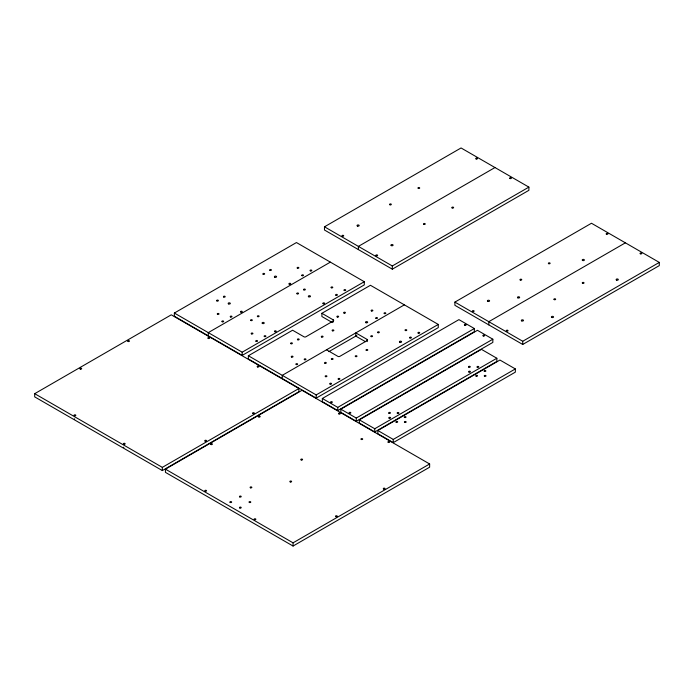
<?xml version="1.0" encoding="UTF-8"?>
<svg xmlns="http://www.w3.org/2000/svg" width="694" height="694" viewBox="0 0 694 694"><rect width="100%" height="100%" fill="white"/><g stroke="black" fill="none" stroke-linecap="round" stroke-linejoin="round"><path stroke-width="1.04" d="M34.7 393.68L171.279 314.824L298.914 388.519L298.914 391.72L162.335 470.575L34.7 396.881L34.7 393.68L162.335 467.366L298.914 388.519M174.359 313.046L296.451 242.553L364.281 281.712L364.281 284.922L242.189 355.406L174.359 316.247L174.359 313.046L242.189 352.205L364.281 281.712M324.48 226.808L461.059 147.961L528.889 187.12L528.889 190.321L392.31 269.177L324.48 230.018L324.48 226.808L392.31 265.967L528.889 187.12M330.361 262.132L208.278 332.626L208.278 335.827M494.969 167.54L358.39 246.387L358.39 249.597M321.886 313.306L370.44 285.277L438.27 324.436L438.27 327.637L316.186 398.13L248.357 358.963L248.357 355.762L292.599 330.223L304.007 336.807A1.31 0.755 0 0 0 305.854 336.807L333.293 320.966A1.31 0.755 0 0 0 333.293 319.899L321.886 313.306L321.886 316.516L332.417 322.597M404.359 304.857L282.267 375.341L282.267 378.542M328.869 351.641L356.829 335.497M165.424 469.144L302.003 390.297L429.638 463.982L429.638 467.192L293.059 546.039L165.424 472.354L165.424 469.144L293.059 542.838L429.638 463.982M454.891 302.107L591.47 223.251L659.3 262.41L659.3 265.611L522.721 344.467L454.891 305.308L454.891 302.107L522.721 341.266L659.3 262.41M248.357 355.762L316.186 394.921L438.27 324.436M322.346 398.486L458.925 319.63L474.34 328.531L474.34 331.732L337.761 410.588L322.346 401.687L322.346 398.486L337.761 407.378L474.34 328.531M625.389 242.831L488.81 321.686L488.81 324.887M340.849 409.165L477.429 330.309L492.844 339.21L492.844 342.411L356.265 421.267L340.849 412.366L340.849 409.165L356.265 418.066L492.844 339.21M359.345 419.844L481.436 349.351L496.852 358.251L496.852 361.461L374.76 431.946L359.345 423.045L359.345 419.844L374.76 428.745L496.852 358.251M377.84 430.523L499.932 360.039L515.347 368.93L515.347 372.14L393.255 442.625L377.84 433.724L377.84 430.523L393.255 439.423L515.347 368.93M367.204 341.613L367.204 339.479L355.796 332.886L355.796 336.096L365.452 341.665M326.51 349.802L337.917 356.386A1.31 0.755 0 0 0 339.765 356.386L367.204 340.546A1.31 0.755 0 0 0 367.204 339.479M522.721 341.266L522.721 344.467M393.255 439.423L393.255 442.625M392.31 265.967L392.31 269.177M374.76 428.745L374.76 431.946M356.265 418.066L356.265 421.267M337.761 407.378L337.761 410.588M333.293 319.899L333.293 322.033M316.186 394.921L316.186 398.13M293.059 542.838L293.059 546.039M242.189 352.205L242.189 355.406M162.335 467.366L162.335 470.575M123.827 447.422A0.876 0.503 0 0 1 123.506 447.24M74.709 418.994A0.876 0.503 0 0 1 74.319 418.864M330.058 384.068A0.876 0.503 0 0 0 331.515 383.843A0.876 0.503 0 0 0 330.448 383.218A0.876 0.503 0 0 0 330.058 384.068M325.616 376.668A0.876 0.503 0 0 0 326.917 376.235A0.876 0.503 0 0 0 325.616 375.792A0.876 0.503 0 0 0 325.616 376.668M338.377 379.262A0.876 0.503 0 0 0 339.843 379.037A0.876 0.503 0 0 0 338.767 378.412A0.876 0.503 0 0 0 338.377 379.262M409.911 337.961A0.876 0.503 0 0 0 411.369 337.735A0.876 0.503 0 0 0 410.301 337.119A0.876 0.503 0 0 0 409.911 337.961M405.461 330.57A0.876 0.503 0 0 0 406.771 330.127A0.876 0.503 0 0 0 405.461 329.693A0.876 0.503 0 0 0 405.461 330.57M418.23 333.155A0.876 0.503 0 0 0 419.688 332.929A0.876 0.503 0 0 0 418.621 332.313A0.876 0.503 0 0 0 418.23 333.155M366.285 350.331A0.876 0.503 0 0 0 367.742 350.106A0.876 0.503 0 0 0 366.675 349.49A0.876 0.503 0 0 0 366.285 350.331M355.493 356.56A0.876 0.503 0 0 0 356.95 356.334A0.876 0.503 0 0 0 355.883 355.718A0.876 0.503 0 0 0 355.493 356.56M331.775 359.405A0.876 0.503 0 0 0 333.085 358.963A0.876 0.503 0 0 0 331.775 358.529A0.876 0.503 0 0 0 331.775 359.405M324.992 363.318A0.876 0.503 0 0 0 326.301 362.884A0.876 0.503 0 0 0 324.992 362.45A0.876 0.503 0 0 0 324.992 363.318M371.238 336.616A0.876 0.503 0 0 0 372.548 336.182A0.876 0.503 0 0 0 371.238 335.749A0.876 0.503 0 0 0 371.238 336.616M378.022 332.704A0.876 0.503 0 0 0 379.332 332.27A0.876 0.503 0 0 0 378.022 331.827A0.876 0.503 0 0 0 378.022 332.704M399.961 342.333A1.093 0.633 0 0 0 401.592 341.786A1.093 0.633 0 0 0 399.961 341.248A1.093 0.633 0 0 0 399.961 342.333M335.913 295.245A0.876 0.503 0 0 0 337.371 295.019A0.876 0.503 0 0 0 336.304 294.403A0.876 0.503 0 0 0 335.913 295.245M331.29 287.767A0.876 0.503 0 0 0 332.747 287.542A0.876 0.503 0 0 0 331.68 286.926A0.876 0.503 0 0 0 331.29 287.767M344.241 290.439A0.876 0.503 0 0 0 345.699 290.213A0.876 0.503 0 0 0 344.632 289.598A0.876 0.503 0 0 0 344.241 290.439M264.388 336.538A0.876 0.503 0 0 0 265.845 336.312A0.876 0.503 0 0 0 264.778 335.696A0.876 0.503 0 0 0 264.388 336.538M251.436 333.866A0.876 0.503 0 0 0 252.894 333.641A0.876 0.503 0 0 0 251.827 333.025A0.876 0.503 0 0 0 251.436 333.866M256.06 341.344A0.876 0.503 0 0 0 257.526 341.118A0.876 0.503 0 0 0 256.45 340.502A0.876 0.503 0 0 0 256.06 341.344M303.851 289.901A0.876 0.503 0 0 0 305.308 289.676A0.876 0.503 0 0 0 304.241 289.06A0.876 0.503 0 0 0 303.851 289.901M297.067 293.822A0.876 0.503 0 0 0 298.524 293.597A0.876 0.503 0 0 0 297.457 292.981A0.876 0.503 0 0 0 297.067 293.822M257.604 316.603A0.876 0.503 0 0 0 259.062 316.377A0.876 0.503 0 0 0 257.995 315.761A0.876 0.503 0 0 0 257.604 316.603M250.82 320.515A0.876 0.503 0 0 0 252.278 320.29A0.876 0.503 0 0 0 251.211 319.674A0.876 0.503 0 0 0 250.82 320.515M308.63 296.754A1.093 0.633 0 0 0 310.452 296.477A1.093 0.633 0 0 0 309.116 295.705A1.093 0.633 0 0 0 308.63 296.754M262.384 323.456A1.093 0.633 0 0 0 264.206 323.17A1.093 0.633 0 0 0 262.87 322.406A1.093 0.633 0 0 0 262.384 323.456M323.118 303.694A0.876 0.503 0 0 0 324.575 303.469A0.876 0.503 0 0 0 323.508 302.853A0.876 0.503 0 0 0 323.118 303.694M274.711 331.645A0.876 0.503 0 0 0 276.177 331.42A0.876 0.503 0 0 0 275.11 330.804A0.876 0.503 0 0 0 274.711 331.645M452.115 207.94A0.876 0.503 0 0 0 453.581 207.714A0.876 0.503 0 0 0 452.514 207.098A0.876 0.503 0 0 0 452.115 207.94M423.756 224.318A0.876 0.503 0 0 0 425.214 224.093A0.876 0.503 0 0 0 424.147 223.477A0.876 0.503 0 0 0 423.756 224.318M391.225 245.589A1.093 0.633 0 0 0 393.056 245.303A1.093 0.633 0 0 0 391.72 244.54A1.093 0.633 0 0 0 391.225 245.589M376.122 255.739A0.876 0.503 0 0 0 377.579 255.513A0.876 0.503 0 0 0 376.512 254.889A0.876 0.503 0 0 0 376.122 255.739M509.925 178.488A0.876 0.503 0 0 0 511.383 178.254A0.876 0.503 0 0 0 510.316 177.638A0.876 0.503 0 0 0 509.925 178.488M548.616 263.659A0.876 0.503 0 0 0 550.082 263.434A0.876 0.503 0 0 0 549.006 262.818A0.876 0.503 0 0 0 548.616 263.659M520.257 280.029A0.876 0.503 0 0 0 521.715 279.803A0.876 0.503 0 0 0 520.647 279.188A0.876 0.503 0 0 0 520.257 280.029M487.726 301.3A1.093 0.633 0 0 0 489.556 301.023A1.093 0.633 0 0 0 488.22 300.25A1.093 0.633 0 0 0 487.726 301.3M517.785 297.83A1.093 0.633 0 0 0 519.615 297.553A1.093 0.633 0 0 0 518.279 296.78A1.093 0.633 0 0 0 517.785 297.83M582.535 260.45A1.093 0.633 0 0 0 584.357 260.172A1.093 0.633 0 0 0 583.021 259.4A1.093 0.633 0 0 0 582.535 260.45M472.623 311.45A0.876 0.503 0 0 0 474.08 311.224A0.876 0.503 0 0 0 473.013 310.608A0.876 0.503 0 0 0 472.623 311.45M606.426 234.199A0.876 0.503 0 0 0 607.883 233.973A0.876 0.503 0 0 0 606.816 233.358A0.876 0.503 0 0 0 606.426 234.199M361.374 439.502A0.876 0.503 0 0 0 362.684 439.068A0.876 0.503 0 0 0 361.374 438.634A0.876 0.503 0 0 0 361.374 439.502M301.257 459.975A0.876 0.503 0 0 0 302.567 459.532A0.876 0.503 0 0 0 301.257 459.098A0.876 0.503 0 0 0 301.257 459.975M290.309 481.957A0.876 0.503 0 0 0 291.619 481.515A0.876 0.503 0 0 0 290.309 481.081A0.876 0.503 0 0 0 290.309 481.957M250.543 487.83A0.876 0.503 0 0 0 251.844 487.396A0.876 0.503 0 0 0 250.543 486.954A0.876 0.503 0 0 0 250.543 487.83M239.725 496.913A0.876 0.503 0 0 0 241.182 496.687A0.876 0.503 0 0 0 240.115 496.071A0.876 0.503 0 0 0 239.725 496.913M249.458 502.517A0.876 0.503 0 0 0 250.768 502.074A0.876 0.503 0 0 0 249.458 501.641A0.876 0.503 0 0 0 249.458 502.517M239.907 508.034A0.876 0.503 0 0 0 241.208 507.592A0.876 0.503 0 0 0 239.907 507.158A0.876 0.503 0 0 0 239.907 508.034M230.165 502.43A0.876 0.503 0 0 0 231.623 502.204A0.876 0.503 0 0 0 230.555 501.589A0.876 0.503 0 0 0 230.165 502.43M339.019 413.962A0.876 0.503 0 0 0 340.329 413.52A0.876 0.503 0 0 0 339.019 413.086A0.876 0.503 0 0 0 339.019 413.962M388.354 442.442A0.876 0.503 0 0 0 389.664 442A0.876 0.503 0 0 0 388.354 441.566A0.876 0.503 0 0 0 388.354 442.442M383.73 489.07A0.876 0.503 0 0 0 385.031 488.637A0.876 0.503 0 0 0 383.73 488.203A0.876 0.503 0 0 0 383.73 489.07M335.939 516.666A0.876 0.503 0 0 0 337.249 516.232A0.876 0.503 0 0 0 335.939 515.789A0.876 0.503 0 0 0 335.939 516.666M254.551 519.693A0.876 0.503 0 0 0 255.852 519.251A0.876 0.503 0 0 0 254.551 518.817A0.876 0.503 0 0 0 254.551 519.693M205.216 491.213A0.876 0.503 0 0 0 206.526 490.771A0.876 0.503 0 0 0 205.216 490.337A0.876 0.503 0 0 0 205.216 491.213M211.08 444.576A0.876 0.503 0 0 0 212.381 444.143A0.876 0.503 0 0 0 211.08 443.7A0.876 0.503 0 0 0 211.08 444.576M258.862 416.981A0.876 0.503 0 0 0 260.172 416.547A0.876 0.503 0 0 0 258.862 416.114A0.876 0.503 0 0 0 258.862 416.981M484.516 376.235A0.876 0.503 0 0 0 485.974 376.009A0.876 0.503 0 0 0 484.906 375.393A0.876 0.503 0 0 0 484.516 376.235M484.36 371.333A0.876 0.503 0 0 0 485.817 371.108A0.876 0.503 0 0 0 484.75 370.492A0.876 0.503 0 0 0 484.36 371.333M476.223 376.226A0.876 0.503 0 0 0 477.524 375.784A0.876 0.503 0 0 0 476.223 375.35A0.876 0.503 0 0 0 476.223 376.226M404.515 417.441A0.876 0.503 0 0 0 405.973 417.215A0.876 0.503 0 0 0 404.906 416.6A0.876 0.503 0 0 0 404.515 417.441M404.663 422.334A0.876 0.503 0 0 0 406.129 422.108A0.876 0.503 0 0 0 405.053 421.492A0.876 0.503 0 0 0 404.663 422.334M396.187 422.247A0.876 0.503 0 0 0 397.645 422.021A0.876 0.503 0 0 0 396.578 421.405A0.876 0.503 0 0 0 396.187 422.247M349.507 413.251A0.876 0.503 0 0 0 350.817 412.809A0.876 0.503 0 0 0 349.507 412.375A0.876 0.503 0 0 0 349.507 413.251M483.31 336A0.876 0.503 0 0 0 484.62 335.558A0.876 0.503 0 0 0 483.31 335.124A0.876 0.503 0 0 0 483.31 336M208.304 338.49A0.876 0.503 0 0 0 209.614 338.056A0.876 0.503 0 0 0 208.304 337.614A0.876 0.503 0 0 0 208.304 338.49M257.63 366.97A0.876 0.503 0 0 0 258.94 366.527A0.876 0.503 0 0 0 257.63 366.094A0.876 0.503 0 0 0 257.63 366.97M253.006 413.607A0.876 0.503 0 0 0 254.316 413.164A0.876 0.503 0 0 0 253.006 412.73A0.876 0.503 0 0 0 253.006 413.607M205.216 441.193A0.876 0.503 0 0 0 206.526 440.759A0.876 0.503 0 0 0 205.216 440.317A0.876 0.503 0 0 0 205.216 441.193M123.827 444.221A0.876 0.503 0 0 0 125.137 443.787A0.876 0.503 0 0 0 123.827 443.345A0.876 0.503 0 0 0 123.827 444.221M74.501 415.741A0.876 0.503 0 0 0 75.802 415.307A0.876 0.503 0 0 0 74.501 414.865A0.876 0.503 0 0 0 74.501 415.741M80.357 369.104A0.876 0.503 0 0 0 81.666 368.67A0.876 0.503 0 0 0 80.357 368.228A0.876 0.503 0 0 0 80.357 369.104M128.147 341.517A0.876 0.503 0 0 0 129.448 341.075A0.876 0.503 0 0 0 128.147 340.641A0.876 0.503 0 0 0 128.147 341.517M418.387 188.447A0.876 0.503 0 0 0 419.697 188.005A0.876 0.503 0 0 0 418.387 187.571A0.876 0.503 0 0 0 418.387 188.447M390.019 204.817A0.876 0.503 0 0 0 391.329 204.383A0.876 0.503 0 0 0 390.019 203.949A0.876 0.503 0 0 0 390.019 204.817M357.54 226.105A1.093 0.633 0 0 0 359.18 225.567A1.093 0.633 0 0 0 357.54 225.021A1.093 0.633 0 0 0 357.54 226.105M342.385 236.238A0.876 0.503 0 0 0 343.695 235.795A0.876 0.503 0 0 0 342.385 235.361A0.876 0.503 0 0 0 342.385 236.238M476.197 158.987A0.876 0.503 0 0 0 477.498 158.544A0.876 0.503 0 0 0 476.197 158.111A0.876 0.503 0 0 0 476.197 158.987M582.708 283.317A0.876 0.503 0 0 0 584.018 282.883A0.876 0.503 0 0 0 582.708 282.441A0.876 0.503 0 0 0 582.708 283.317M554.168 299.608A0.876 0.503 0 0 0 555.625 299.383A0.876 0.503 0 0 0 554.558 298.767A0.876 0.503 0 0 0 554.168 299.608M521.645 320.88A1.093 0.633 0 0 0 523.467 320.602A1.093 0.633 0 0 0 522.131 319.83A1.093 0.633 0 0 0 521.645 320.88M551.704 317.41A1.093 0.633 0 0 0 553.526 317.132A1.093 0.633 0 0 0 552.19 316.36A1.093 0.633 0 0 0 551.704 317.41M616.671 280.133A1.093 0.633 0 0 0 618.311 279.587A1.093 0.633 0 0 0 616.671 279.04A1.093 0.633 0 0 0 616.671 280.133M506.533 331.029A0.876 0.503 0 0 0 507.991 330.804A0.876 0.503 0 0 0 506.924 330.188A0.876 0.503 0 0 0 506.533 331.029M640.336 253.778A0.876 0.503 0 0 0 641.794 253.553A0.876 0.503 0 0 0 640.727 252.937A0.876 0.503 0 0 0 640.336 253.778M388.944 413.26A0.876 0.503 0 0 0 390.401 413.034A0.876 0.503 0 0 0 389.334 412.418A0.876 0.503 0 0 0 388.944 413.26M389.1 418.152A0.876 0.503 0 0 0 390.557 417.927A0.876 0.503 0 0 0 389.49 417.311A0.876 0.503 0 0 0 389.1 418.152M397.419 413.346A0.876 0.503 0 0 0 398.877 413.121A0.876 0.503 0 0 0 397.809 412.505A0.876 0.503 0 0 0 397.419 413.346M468.944 372.053A0.876 0.503 0 0 0 470.402 371.828A0.876 0.503 0 0 0 469.335 371.203A0.876 0.503 0 0 0 468.944 372.053M468.797 367.152A0.876 0.503 0 0 0 470.254 366.926A0.876 0.503 0 0 0 469.187 366.311A0.876 0.503 0 0 0 468.797 367.152M477.272 367.247A0.876 0.503 0 0 0 478.73 367.022A0.876 0.503 0 0 0 477.663 366.397A0.876 0.503 0 0 0 477.272 367.247M331.003 402.563A0.876 0.503 0 0 0 332.313 402.13A0.876 0.503 0 0 0 331.003 401.696A0.876 0.503 0 0 0 331.003 402.563M464.815 325.312A0.876 0.503 0 0 0 466.116 324.879A0.876 0.503 0 0 0 464.815 324.445A0.876 0.503 0 0 0 464.815 325.312M302.003 275.665A0.876 0.503 0 0 0 303.46 275.44A0.876 0.503 0 0 0 302.393 274.824A0.876 0.503 0 0 0 302.003 275.665M297.379 268.188A0.876 0.503 0 0 0 298.836 267.962A0.876 0.503 0 0 0 297.769 267.346A0.876 0.503 0 0 0 297.379 268.188M310.322 270.86A0.876 0.503 0 0 0 311.779 270.634A0.876 0.503 0 0 0 310.712 270.018A0.876 0.503 0 0 0 310.322 270.86M230.477 316.958A0.876 0.503 0 0 0 231.935 316.733A0.876 0.503 0 0 0 230.868 316.117A0.876 0.503 0 0 0 230.477 316.958M217.526 314.287A0.876 0.503 0 0 0 218.983 314.061A0.876 0.503 0 0 0 217.916 313.445A0.876 0.503 0 0 0 217.526 314.287M222.149 321.764A0.876 0.503 0 0 0 223.607 321.539A0.876 0.503 0 0 0 222.54 320.923A0.876 0.503 0 0 0 222.149 321.764M269.94 270.322A0.876 0.503 0 0 0 271.397 270.096A0.876 0.503 0 0 0 270.33 269.48A0.876 0.503 0 0 0 269.94 270.322M263.156 274.243A0.876 0.503 0 0 0 264.614 274.017A0.876 0.503 0 0 0 263.547 273.401A0.876 0.503 0 0 0 263.156 274.243M223.694 297.023A0.876 0.503 0 0 0 225.151 296.798A0.876 0.503 0 0 0 224.084 296.182A0.876 0.503 0 0 0 223.694 297.023M216.91 300.936A0.876 0.503 0 0 0 218.367 300.71A0.876 0.503 0 0 0 217.3 300.094A0.876 0.503 0 0 0 216.91 300.936M274.711 277.175A1.093 0.633 0 0 0 276.542 276.897A1.093 0.633 0 0 0 275.206 276.125A1.093 0.633 0 0 0 274.711 277.175M228.473 303.877A1.093 0.633 0 0 0 230.295 303.59A1.093 0.633 0 0 0 228.959 302.827A1.093 0.633 0 0 0 228.473 303.877M289.207 284.115A0.876 0.503 0 0 0 290.665 283.889A0.876 0.503 0 0 0 289.598 283.273A0.876 0.503 0 0 0 289.207 284.115M240.801 312.066A0.876 0.503 0 0 0 242.258 311.84A0.876 0.503 0 0 0 241.191 311.224A0.876 0.503 0 0 0 240.801 312.066M296.321 364.567A0.876 0.503 0 0 0 297.631 364.124A0.876 0.503 0 0 0 296.321 363.691A0.876 0.503 0 0 0 296.321 364.567M291.697 357.089A0.876 0.503 0 0 0 293.007 356.655A0.876 0.503 0 0 0 291.697 356.213A0.876 0.503 0 0 0 291.697 357.089M304.466 359.683A0.876 0.503 0 0 0 305.924 359.457A0.876 0.503 0 0 0 304.857 358.833A0.876 0.503 0 0 0 304.466 359.683M375.992 318.381A0.876 0.503 0 0 0 377.449 318.156A0.876 0.503 0 0 0 376.382 317.54A0.876 0.503 0 0 0 375.992 318.381M371.55 310.99A0.876 0.503 0 0 0 372.86 310.548A0.876 0.503 0 0 0 371.55 310.114A0.876 0.503 0 0 0 371.55 310.99M384.32 313.575A0.876 0.503 0 0 0 385.777 313.35A0.876 0.503 0 0 0 384.71 312.734A0.876 0.503 0 0 0 384.32 313.575M332.547 330.83A0.876 0.503 0 0 0 333.857 330.396A0.876 0.503 0 0 0 332.547 329.962A0.876 0.503 0 0 0 332.547 330.83M321.756 337.067A0.876 0.503 0 0 0 323.066 336.625A0.876 0.503 0 0 0 321.756 336.191A0.876 0.503 0 0 0 321.756 337.067M297.865 339.826A0.876 0.503 0 0 0 299.175 339.383A0.876 0.503 0 0 0 297.865 338.95A0.876 0.503 0 0 0 297.865 339.826M291.081 343.738A0.876 0.503 0 0 0 292.391 343.304A0.876 0.503 0 0 0 291.081 342.871A0.876 0.503 0 0 0 291.081 343.738M337.327 317.037A0.876 0.503 0 0 0 338.637 316.603A0.876 0.503 0 0 0 337.327 316.169A0.876 0.503 0 0 0 337.327 317.037M344.111 313.124A0.876 0.503 0 0 0 345.421 312.69A0.876 0.503 0 0 0 344.111 312.248A0.876 0.503 0 0 0 344.111 313.124M366.042 322.753A1.093 0.633 0 0 0 367.681 322.207A1.093 0.633 0 0 0 366.042 321.669A1.093 0.633 0 0 0 366.042 322.753"/></g></svg>
